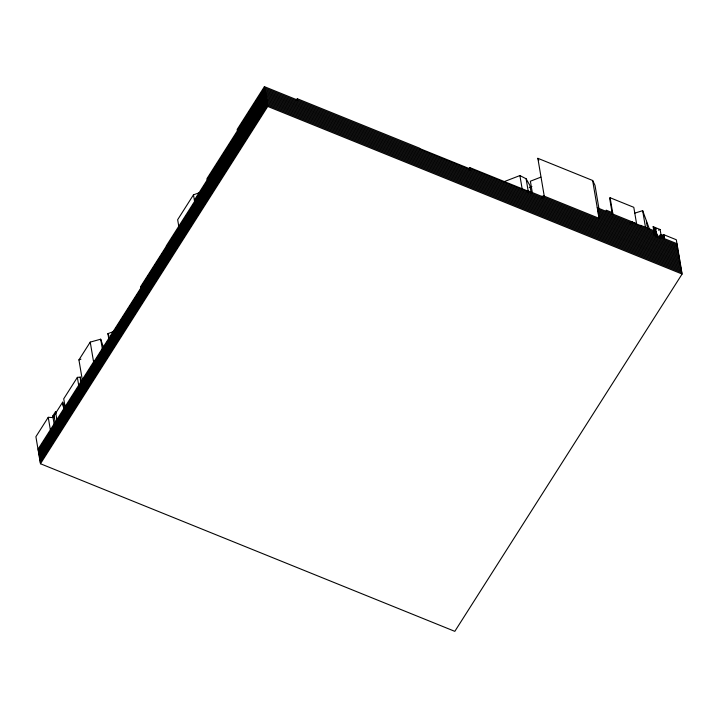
<?xml version="1.0" encoding="UTF-8"?>
<svg xmlns="http://www.w3.org/2000/svg" width="718" height="718" viewBox="0 0 718 718"><rect width="100%" height="100%" fill="white"/><g stroke="black" fill="none" stroke-linecap="round" stroke-linejoin="round"><path stroke-width="1.08" d="M84.266 378.96L82.274 379.669L78.926 359.889L90.235 342.109L100.7 339.201L103.509 347.377M53.455 417.607L48.241 417.311L35.9 436.715L40.468 463.747L454.817 631.346L682.1 274.034L676.302 239.749L663.818 234.696L661.915 235.423M55.833 423.62L54.119 423.925L52.782 416.009L55.519 411.71L55.86 413.559M81.152 382.075L80.308 377.129L77.364 377.372L63.722 398.813L65.06 406.729M199.757 192.595L193.483 194.811L177.66 219.699L178.773 226.287M54.317 417.705L54.137 415.56L62.654 402.17L63.687 408.084M678.752 254.253L264.404 86.654L237.182 129.446L237.407 130.766M194.372 200.089L264.852 89.292L679.201 256.891M166.414 246.139L140.611 286.706L140.997 289.013M38.018 449.244L94.13 361.037L94.345 362.357M140.782 287.694L265.301 91.931L679.65 259.53M94.184 361.36L140.836 288.026M38.242 450.563L265.525 93.241L679.865 260.849M38.467 451.882L265.741 94.561L680.09 262.16M38.691 453.202L265.965 95.88L680.314 263.479M38.916 454.521L266.19 97.199L680.538 264.798M39.131 455.84L266.414 98.519L680.763 266.118M39.355 457.151L266.638 99.838L680.987 267.437M39.58 458.47L266.863 101.157L681.211 268.756M39.804 459.789L267.087 102.477L681.427 270.076M40.029 461.109L267.302 103.796L681.651 271.395M40.253 462.428L267.527 105.115L681.876 272.714M40.468 463.747L267.751 106.435L264.404 86.654M296.139 100.529L297.288 98.725L419.59 148.195L419.815 149.515M468.558 169.385L469.725 167.554L527.667 190.988M610.12 197.737L609.609 198.024L612.373 214.377L612.885 214.099L610.12 197.737L633.797 207.314L636.561 223.666L597.259 207.771M612.149 213.058L612.66 212.779L606.18 210.159L606.405 211.478M658.478 230.155L660.12 229.518L661.457 237.425L659.815 238.071M659.366 235.432L661.009 234.786L664.042 236.016L662.14 236.734M659.591 236.752L661.233 236.105L664.267 237.335L662.364 238.053M503.713 181.816L519.895 175.569L526.115 178.764L529.956 185.603L531.23 193.151M540.842 177.158L530.387 181.205L532.397 193.097M529.247 187.604L531.939 186.563M108.831 339.075L107.906 333.655L114.081 331.339M78.926 359.889L80.928 359.179M653.147 226.691L654.008 227.696L654.888 227.4L656.225 235.307L655.346 235.612L654.484 234.606L653.147 226.691L654.888 227.4M634.613 213.201L642.664 210.661L645.482 227.283M630.278 222.275L631.912 221.79L632.127 223.11L630.503 223.594M630.332 222.598L631.966 222.122L640.716 225.658M541.578 196.436L543.732 195.951L678.088 250.295M541.803 197.746L543.957 197.27L543.732 195.951M52.782 416.009L54.496 415.704M63.13 404.79L64.817 404.943M544.253 196.158L537.854 158.31L592.646 180.478L594.998 185.325L599.027 209.117M657.41 237.102L655.319 227.57L660.12 229.518M597.484 209.091L654.035 231.968L654.897 232.973L656.207 232.847L656.97 234.463M597.708 210.41L654.26 233.287L655.121 234.292L656.431 234.167L657.185 235.782M597.932 211.729L676.966 243.698M598.157 213.049L677.191 245.017M598.372 214.368L677.415 246.337M598.597 215.687L677.639 247.656M598.821 217.007L677.864 248.975M678.313 251.614L527.604 190.656L527.829 191.975M469.895 168.542L678.528 252.933M419.653 148.527L469.949 168.874M678.977 255.572L264.628 87.973L206.963 178.629L207.188 179.94M679.425 258.211L265.077 90.612L166.352 245.807L166.576 247.127M267.751 106.435L682.1 274.034M537.854 158.31L538.823 160.293M655.319 227.57L656.072 229.186M107.906 333.655L108.822 335.611M642.673 210.661L649.539 229.446M57.198 421.466L55.519 411.71M64.082 410.508L62.654 402.17M663.818 234.696L664.491 238.654M656.512 233.503L655.983 231.528L654.672 231.654L653.811 230.649L640.662 225.326L640.887 226.646M654.008 227.696L655.346 235.612M646.362 221.306L647.591 228.575M592.646 180.478L599.045 218.326M526.115 178.764L528.304 191.715M519.895 175.569L522.273 189.597M469.725 167.554L470.11 169.861M297.288 98.725L297.512 100.044M193.483 194.811L194.596 201.408M100.7 339.201L102.378 349.092M90.235 342.109L93.582 361.899M77.364 377.372L78.702 385.279M54.137 415.56L55.43 424.293M48.241 417.311L50.359 429.84M80.308 377.129L80.434 380.334"/></g></svg>
